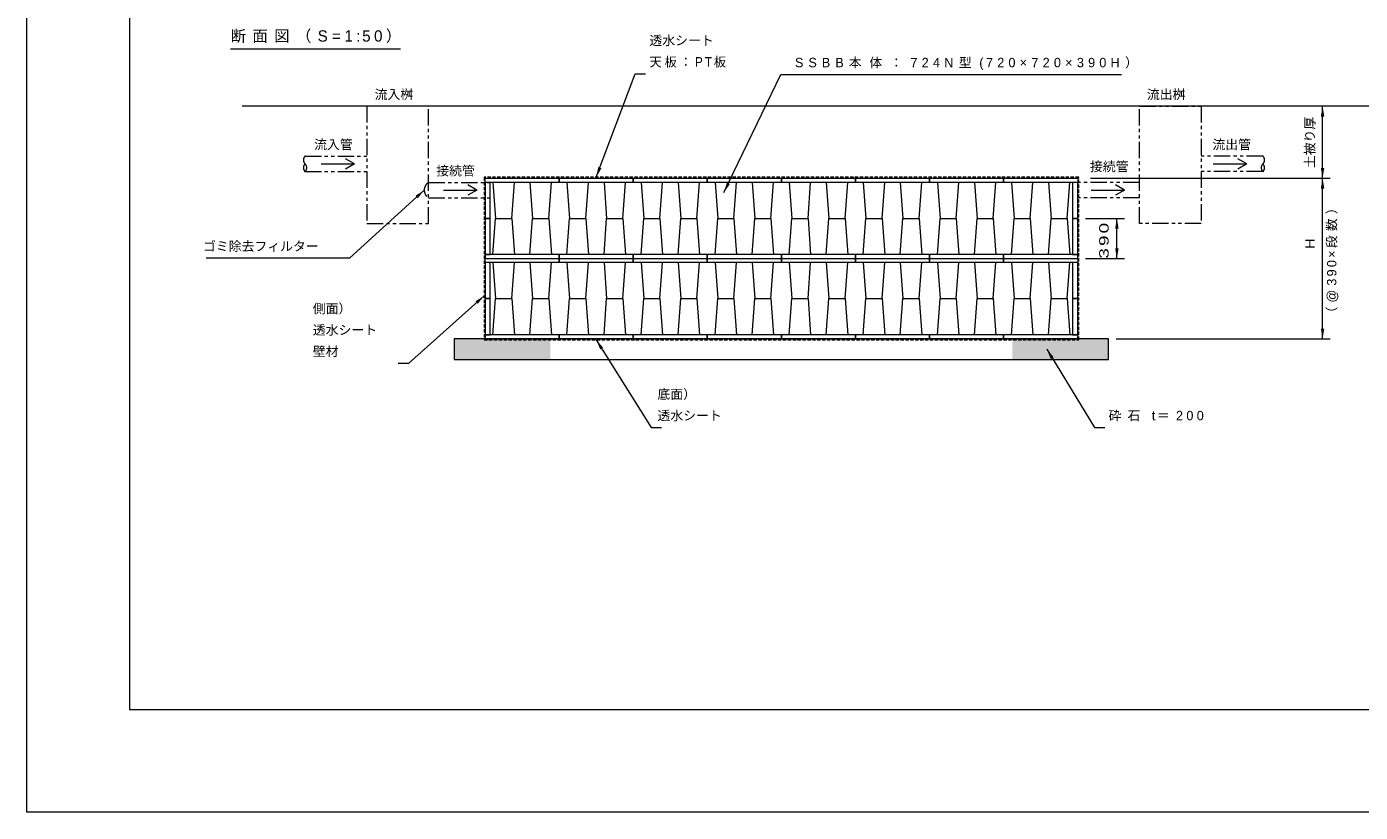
# Model space of a CAD drawing. Units: millimetres, scale not verified. Extents: x 0 to 41050, y -244 to 28700.
# Drawn here: x 0 to 12963, y 0 to 7636 of the extents above; entities that cross this region are included whole.
import ezdxf
from ezdxf.enums import TextEntityAlignment as Align

# ---------------------------------------------------------------- set-up
doc = ezdxf.new("R2010")
doc.units = ezdxf.units.MM
doc.header["$LTSCALE"] = 50
doc.linetypes.add('USER1', pattern=[6.35, 3.175, -0.635, 0.635, -0.635, 0.635, -0.635])
doc.linetypes.add('USER3', pattern=[0.9525, 0.635, -0.3175])
for name, color, linetype, lineweight in [('P01-SSBB本体', 131, 'Continuous', 13), ('P02-SSBB補助部材', 41, 'Continuous', 13), ('P03-附帯工事', 7, 'USER1', 15), ('P04-寸法線', 142, 'Continuous', 13), ('P05-文字注釈', 7, 'Continuous', 20), ('V-nasSTD', 7, 'Continuous', 13)]:
    doc.layers.add(name, color=color, linetype=linetype, lineweight=lineweight)
doc.styles.add('標準ベクトル', font='')
doc.styles.get('標準ベクトル').set_extended_font_data('標準ベクトル')

# ---------------------------------------------------------------- blocks, each defined once
blk = doc.blocks.new('filled_arrow')
at = {"color": 0, "linetype": 'Continuous', "lineweight": -2}
blk.add_solid([(7.5, 1.25), (0, 0), (7.5, -1.25)], dxfattribs=at)

msp = doc.modelspace()

# ---------------------------------------------------------------- hatches: boundary and pattern name
at = {"layer": 'P03-附帯工事'}
for points in [[(5090.52, 4602.39), (4155.86, 4602.39), (4155.86, 4402.39), (5090.52, 4402.39)], [(10515.86, 4602.39), (9581.2, 4602.39), (9581.2, 4402.39), (10515.86, 4402.39)]]:
    msp.add_hatch(color=256, dxfattribs=at).paths.add_polyline_path(points)

# ---------------------------------------------------------------- linework, layer by layer
at = {"layer": 'P01-SSBB本体'}
for points in [[(4455.86, 6162.39), (5175.86, 6162.39), (5175.86, 6122.39), (4455.86, 6122.39)], [(5175.86, 6162.39), (5895.86, 6162.39), (5895.86, 6122.39), (5175.86, 6122.39)], [(5895.86, 6162.39), (6615.86, 6162.39), (6615.86, 6122.39), (5895.86, 6122.39)], [(6615.86, 6162.39), (7335.86, 6162.39), (7335.86, 6122.39), (6615.86, 6122.39)], [(7335.86, 6162.39), (8055.86, 6162.39), (8055.86, 6122.39), (7335.86, 6122.39)], [(8055.86, 6162.39), (8775.86, 6162.39), (8775.86, 6122.39), (8055.86, 6122.39)], [(8775.86, 6162.39), (9495.86, 6162.39), (9495.86, 6122.39), (8775.86, 6122.39)], [(9495.86, 6162.39), (10215.86, 6162.39), (10215.86, 6122.39), (9495.86, 6122.39)], [(4455.86, 5382.39), (5175.86, 5382.39), (5175.86, 5422.39), (4455.86, 5422.39)], [(4455.86, 5382.39), (5175.86, 5382.39), (5175.86, 5342.39), (4455.86, 5342.39)], [(5175.86, 5382.39), (5895.86, 5382.39), (5895.86, 5422.39), (5175.86, 5422.39)], [(5175.86, 5382.39), (5895.86, 5382.39), (5895.86, 5342.39), (5175.86, 5342.39)], [(5895.86, 5382.39), (6615.86, 5382.39), (6615.86, 5422.39), (5895.86, 5422.39)], [(5895.86, 5382.39), (6615.86, 5382.39), (6615.86, 5342.39), (5895.86, 5342.39)], [(6615.86, 5382.39), (7335.86, 5382.39), (7335.86, 5422.39), (6615.86, 5422.39)], [(6615.86, 5382.39), (7335.86, 5382.39), (7335.86, 5342.39), (6615.86, 5342.39)], [(7335.86, 5382.39), (8055.86, 5382.39), (8055.86, 5422.39), (7335.86, 5422.39)], [(7335.86, 5382.39), (8055.86, 5382.39), (8055.86, 5342.39), (7335.86, 5342.39)], [(8055.86, 5382.39), (8775.86, 5382.39), (8775.86, 5422.39), (8055.86, 5422.39)], [(8055.86, 5382.39), (8775.86, 5382.39), (8775.86, 5342.39), (8055.86, 5342.39)], [(8775.86, 5382.39), (9495.86, 5382.39), (9495.86, 5422.39), (8775.86, 5422.39)], [(8775.86, 5382.39), (9495.86, 5382.39), (9495.86, 5342.39), (8775.86, 5342.39)], [(9495.86, 5382.39), (10215.86, 5382.39), (10215.86, 5422.39), (9495.86, 5422.39)], [(9495.86, 5382.39), (10215.86, 5382.39), (10215.86, 5342.39), (9495.86, 5342.39)], [(4455.86, 4602.39), (5175.86, 4602.39), (5175.86, 4642.39), (4455.86, 4642.39)], [(5175.86, 4602.39), (5895.86, 4602.39), (5895.86, 4642.39), (5175.86, 4642.39)], [(5895.86, 4602.39), (6615.86, 4602.39), (6615.86, 4642.39), (5895.86, 4642.39)], [(6615.86, 4602.39), (7335.86, 4602.39), (7335.86, 4642.39), (6615.86, 4642.39)], [(7335.86, 4602.39), (8055.86, 4602.39), (8055.86, 4642.39), (7335.86, 4642.39)], [(8055.86, 4602.39), (8775.86, 4602.39), (8775.86, 4642.39), (8055.86, 4642.39)], [(8775.86, 4602.39), (9495.86, 4602.39), (9495.86, 4642.39), (8775.86, 4642.39)], [(9495.86, 4602.39), (10215.86, 4602.39), (10215.86, 4642.39), (9495.86, 4642.39)]]:
    msp.add_lwpolyline(points, close=True, dxfattribs=at)
for points in [[(4531.6, 6122.39), (4557.38, 5772.39), (4714.34, 5772.39), (4740.12, 6122.39)], [(4891.6, 6122.39), (4917.38, 5772.39), (5074.34, 5772.39), (5100.12, 6122.39)], [(5251.6, 6122.39), (5277.38, 5772.39), (5434.34, 5772.39), (5460.12, 6122.39)], [(5611.6, 6122.39), (5637.38, 5772.39), (5794.34, 5772.39), (5820.12, 6122.39)], [(5971.6, 6122.39), (5997.38, 5772.39), (6154.34, 5772.39), (6180.12, 6122.39)], [(6331.6, 6122.39), (6357.38, 5772.39), (6514.34, 5772.39), (6540.12, 6122.39)], [(6691.6, 6122.39), (6717.38, 5772.39), (6874.34, 5772.39), (6900.12, 6122.39)], [(7051.6, 6122.39), (7077.38, 5772.39), (7234.34, 5772.39), (7260.12, 6122.39)], [(7411.6, 6122.39), (7437.38, 5772.39), (7594.34, 5772.39), (7620.12, 6122.39)], [(7771.6, 6122.39), (7797.38, 5772.39), (7954.34, 5772.39), (7980.12, 6122.39)], [(8131.6, 6122.39), (8157.38, 5772.39), (8314.34, 5772.39), (8340.12, 6122.39)], [(8491.6, 6122.39), (8517.38, 5772.39), (8674.34, 5772.39), (8700.12, 6122.39)], [(8851.6, 6122.39), (8877.38, 5772.39), (9034.34, 5772.39), (9060.12, 6122.39)], [(9211.6, 6122.39), (9237.38, 5772.39), (9394.34, 5772.39), (9420.12, 6122.39)], [(9571.6, 6122.39), (9597.38, 5772.39), (9754.34, 5772.39), (9780.12, 6122.39)], [(9931.6, 6122.39), (9957.38, 5772.39), (10114.34, 5772.39), (10140.12, 6122.39)], [(4531.6, 5422.39), (4557.38, 5772.39), (4714.34, 5772.39), (4740.12, 5422.39)], [(4891.6, 5422.39), (4917.38, 5772.39), (5074.34, 5772.39), (5100.12, 5422.39)], [(5251.6, 5422.39), (5277.38, 5772.39), (5434.34, 5772.39), (5460.12, 5422.39)], [(5611.6, 5422.39), (5637.38, 5772.39), (5794.34, 5772.39), (5820.12, 5422.39)], [(5971.6, 5422.39), (5997.38, 5772.39), (6154.34, 5772.39), (6180.12, 5422.39)], [(6331.6, 5422.39), (6357.38, 5772.39), (6514.34, 5772.39), (6540.12, 5422.39)], [(6691.6, 5422.39), (6717.38, 5772.39), (6874.34, 5772.39), (6900.12, 5422.39)], [(7051.6, 5422.39), (7077.38, 5772.39), (7234.34, 5772.39), (7260.12, 5422.39)], [(7411.6, 5422.39), (7437.38, 5772.39), (7594.34, 5772.39), (7620.12, 5422.39)], [(7771.6, 5422.39), (7797.38, 5772.39), (7954.34, 5772.39), (7980.12, 5422.39)], [(8131.6, 5422.39), (8157.38, 5772.39), (8314.34, 5772.39), (8340.12, 5422.39)], [(8491.6, 5422.39), (8517.38, 5772.39), (8674.34, 5772.39), (8700.12, 5422.39)], [(8851.6, 5422.39), (8877.38, 5772.39), (9034.34, 5772.39), (9060.12, 5422.39)], [(9211.6, 5422.39), (9237.38, 5772.39), (9394.34, 5772.39), (9420.12, 5422.39)], [(9571.6, 5422.39), (9597.38, 5772.39), (9754.34, 5772.39), (9780.12, 5422.39)], [(9931.6, 5422.39), (9957.38, 5772.39), (10114.34, 5772.39), (10140.12, 5422.39)], [(4531.6, 5342.39), (4557.38, 4992.39), (4714.34, 4992.39), (4740.12, 5342.39)], [(4891.6, 5342.39), (4917.38, 4992.39), (5074.34, 4992.39), (5100.12, 5342.39)], [(5251.6, 5342.39), (5277.38, 4992.39), (5434.34, 4992.39), (5460.12, 5342.39)], [(5611.6, 5342.39), (5637.38, 4992.39), (5794.34, 4992.39), (5820.12, 5342.39)], [(5971.6, 5342.39), (5997.38, 4992.39), (6154.34, 4992.39), (6180.12, 5342.39)], [(6331.6, 5342.39), (6357.38, 4992.39), (6514.34, 4992.39), (6540.12, 5342.39)], [(6691.6, 5342.39), (6717.38, 4992.39), (6874.34, 4992.39), (6900.12, 5342.39)], [(7051.6, 5342.39), (7077.38, 4992.39), (7234.34, 4992.39), (7260.12, 5342.39)], [(7411.6, 5342.39), (7437.38, 4992.39), (7594.34, 4992.39), (7620.12, 5342.39)], [(7771.6, 5342.39), (7797.38, 4992.39), (7954.34, 4992.39), (7980.12, 5342.39)], [(8131.6, 5342.39), (8157.38, 4992.39), (8314.34, 4992.39), (8340.12, 5342.39)], [(8491.6, 5342.39), (8517.38, 4992.39), (8674.34, 4992.39), (8700.12, 5342.39)], [(8851.6, 5342.39), (8877.38, 4992.39), (9034.34, 4992.39), (9060.12, 5342.39)], [(9211.6, 5342.39), (9237.38, 4992.39), (9394.34, 4992.39), (9420.12, 5342.39)], [(9571.6, 5342.39), (9597.38, 4992.39), (9754.34, 4992.39), (9780.12, 5342.39)], [(9931.6, 5342.39), (9957.38, 4992.39), (10114.34, 4992.39), (10140.12, 5342.39)], [(4531.6, 4642.39), (4557.38, 4992.39), (4714.34, 4992.39), (4740.12, 4642.39)], [(4891.6, 4642.39), (4917.38, 4992.39), (5074.34, 4992.39), (5100.12, 4642.39)], [(5251.6, 4642.39), (5277.38, 4992.39), (5434.34, 4992.39), (5460.12, 4642.39)], [(5611.6, 4642.39), (5637.38, 4992.39), (5794.34, 4992.39), (5820.12, 4642.39)], [(5971.6, 4642.39), (5997.38, 4992.39), (6154.34, 4992.39), (6180.12, 4642.39)], [(6331.6, 4642.39), (6357.38, 4992.39), (6514.34, 4992.39), (6540.12, 4642.39)], [(6691.6, 4642.39), (6717.38, 4992.39), (6874.34, 4992.39), (6900.12, 4642.39)], [(7051.6, 4642.39), (7077.38, 4992.39), (7234.34, 4992.39), (7260.12, 4642.39)], [(7411.6, 4642.39), (7437.38, 4992.39), (7594.34, 4992.39), (7620.12, 4642.39)], [(7771.6, 4642.39), (7797.38, 4992.39), (7954.34, 4992.39), (7980.12, 4642.39)], [(8131.6, 4642.39), (8157.38, 4992.39), (8314.34, 4992.39), (8340.12, 4642.39)], [(8491.6, 4642.39), (8517.38, 4992.39), (8674.34, 4992.39), (8700.12, 4642.39)], [(8851.6, 4642.39), (8877.38, 4992.39), (9034.34, 4992.39), (9060.12, 4642.39)], [(9211.6, 4642.39), (9237.38, 4992.39), (9394.34, 4992.39), (9420.12, 4642.39)], [(9571.6, 4642.39), (9597.38, 4992.39), (9754.34, 4992.39), (9780.12, 4642.39)], [(9931.6, 4642.39), (9957.38, 4992.39), (10114.34, 4992.39), (10140.12, 4642.39)]]:
    msp.add_lwpolyline(points, dxfattribs=at)
at = {"layer": 'P02-SSBB補助部材', "linetype": 'USER3'}
msp.add_lwpolyline([(4445.86, 4592.39), (10225.86, 4592.39), (10225.86, 6172.39), (4445.86, 6172.39)], close=True, dxfattribs=at)
at = {"layer": 'P02-SSBB補助部材'}
for points in [[(4455.86, 5772.39), (4505.86, 5772.39), (4505.86, 6122.39), (4455.86, 6122.39)], [(10165.86, 5772.39), (10215.86, 5772.39), (10215.86, 6122.39), (10165.86, 6122.39)], [(4455.86, 5422.39), (4505.86, 5422.39), (4505.86, 5772.39), (4455.86, 5772.39)], [(10165.86, 5422.39), (10215.86, 5422.39), (10215.86, 5772.39), (10165.86, 5772.39)], [(4455.86, 4992.39), (4505.86, 4992.39), (4505.86, 5342.39), (4455.86, 5342.39)], [(10165.86, 4992.39), (10215.86, 4992.39), (10215.86, 5342.39), (10165.86, 5342.39)], [(4455.86, 4642.39), (4505.86, 4642.39), (4505.86, 4992.39), (4455.86, 4992.39)], [(10165.86, 4642.39), (10215.86, 4642.39), (10215.86, 4992.39), (10165.86, 4992.39)]]:
    msp.add_lwpolyline(points, close=True, dxfattribs=at)
at = {"layer": 'P03-附帯工事', "linetype": 'Continuous', "lineweight": 13}
msp.add_line((13774.92, 6862.39), (2094.26, 6862.39), dxfattribs=at)
at = {"layer": 'P03-附帯工事'}
for p, q in [((2705.86, 6377.39), (3305.86, 6377.39)), ((12015.86, 6377.39), (11415.86, 6377.39)), ((2705.86, 6227.39), (3305.86, 6227.39)), ((12015.86, 6227.39), (11415.86, 6227.39)), ((3905.86, 6122.39), (4505.86, 6122.39)), ((10815.86, 6122.39), (10215.86, 6122.39)), ((3905.86, 5972.39), (4505.86, 5972.39)), ((10815.86, 5972.39), (10215.86, 5972.39))]:
    msp.add_line(p, q, dxfattribs=at)
for points in [[(3305.86, 5722.39), (3905.86, 5722.39), (3905.86, 6862.39), (3305.86, 6862.39)], [(11415.86, 5722.39), (10815.86, 5722.39), (10815.86, 6862.39), (11415.86, 6862.39)]]:
    msp.add_lwpolyline(points, close=True, dxfattribs=at)
at = {"layer": 'P03-附帯工事', "color": 2, "linetype": 'Continuous', "lineweight": 13}
for points in [[(2862.15, 6302.39), (3187.71, 6302.39), (3100.23, 6353.06)], [(11534.01, 6302.39), (11859.57, 6302.39), (11772.09, 6353.06)], [(2862.15, 6302.39), (3187.71, 6302.39), (3100.23, 6251.73)], [(11534.01, 6302.39), (11859.57, 6302.39), (11772.09, 6251.73)], [(4050.29, 6047.39), (4375.85, 6047.39), (4288.37, 6098.06)], [(10345.87, 6047.39), (10671.43, 6047.39), (10583.95, 6098.06)], [(4050.29, 6047.39), (4375.85, 6047.39), (4288.37, 5996.73)], [(10345.87, 6047.39), (10671.43, 6047.39), (10583.95, 5996.73)]]:
    msp.add_lwpolyline(points, dxfattribs=at)
at = {"layer": 'P03-附帯工事', "linetype": 'Continuous', "lineweight": 13}
msp.add_lwpolyline([(4155.86, 4402.39), (10515.86, 4402.39), (10515.86, 4602.39), (4155.86, 4602.39)], close=True, dxfattribs=at)
at = {"layer": 'P03-附帯工事'}
for centre, radius, start, end in [((2740, 6339.89), 50.72, 132.3169, 227.6831), ((11981.72, 6339.89), 50.72, 312.3169, 47.6831), ((2740, 6264.89), 50.72, 132.3169, 227.6831), ((2671.72, 6264.89), 50.72, 312.3169, 47.6831), ((12050, 6264.89), 50.72, 132.3169, 227.6831), ((11981.72, 6264.89), 50.72, 312.3169, 47.6831), ((3952.44, 6047.39), 88.29, 121.8417, 238.1583)]:
    msp.add_arc(centre, radius, start, end, dxfattribs=at)
at = {"layer": 'P04-寸法線'}
for p, q in [((12595.96, 6162.39), (12595.96, 6862.39)), ((10340.86, 6162.39), (12670.96, 6162.39)), ((10340.86, 6162.39), (12670.96, 6162.39)), ((12595.96, 4602.39), (12595.96, 6162.39)), ((10290.86, 5772.39), (10671.61, 5772.39)), ((10596.61, 5382.39), (10596.61, 5772.39)), ((10290.86, 5382.39), (10671.61, 5382.39)), ((10590.86, 4602.39), (12670.96, 4602.39))]:
    msp.add_line(p, q, dxfattribs=at)
for points in [[(5535.86, 6172.39), (5915.38, 7177.24), (6015.38, 7177.24)], [(6777.21, 6024.06), (7329.95, 7170.35), (7429.95, 7170.35), (10641.85, 7170.35)], [(3864.15, 6047.39), (3136.78, 5385.83), (3036.78, 5385.83), (1745.11, 5385.83)], [(4447.86, 5021.21), (3711.82, 4363.27), (3611.82, 4363.27)], [(5535.86, 4592.39), (6071.55, 3739.37), (6171.55, 3739.37)], [(9916.16, 4500.29), (10377.89, 3739.37), (10477.89, 3739.37)]]:
    msp.add_lwpolyline(points, dxfattribs=at)
at = {"layer": 'P05-文字注釈'}
msp.add_line((1982.49, 7420.67), (3632.49, 7420.67), dxfattribs=at)
msp.add_lwpolyline([(0, 14850), (21000, 14850), (21000, 0), (0, 0)], close=True, dxfattribs=at)
at = {"layer": 'V-nasSTD'}
for p, q in [((1000, 28700), (1000, 1000)), ((1000, 1000), (41050, 1000))]:
    msp.add_line(p, q, dxfattribs=at)

# ---------------------------------------------------------------- block references
at = {"layer": 'P04-寸法線', "xscale": 13.3, "yscale": 13.3}
for p, rotation in [((12595.96, 6862.39), 270), ((5535.86, 6172.39), 69.3), ((12595.96, 6162.39), 90), ((6777.21, 6024.06), 64.3), ((12595.96, 6162.39), 270), ((3864.15, 6047.39), 222.3), ((10596.61, 5772.39), 270), ((10596.61, 5382.39), 90), ((4447.86, 5021.21), 221.8), ((12595.96, 4602.39), 90), ((5535.86, 4592.39), 302.1), ((9916.16, 4500.29), 301.3)]:
    msp.add_blockref('filled_arrow', p, dxfattribs=dict(at, rotation=rotation))

# ---------------------------------------------------------------- texts
at = {"layer": 'P04-寸法線', "color": 7, "style": '標準ベクトル'}
for s, p in [('透水シート', (6052.88, 7548.07)), ('ゴミ除去フィルター', (1713.56, 5548.33)), ('側面）', (2780.99, 4942.44)), ('透水シート', (2780.99, 4734.1)), ('壁材', (2780.99, 4525.77)), ('底面）', (6131, 4110.2)), ('透水シート', (6131, 3901.87))]:
    msp.add_text(s, height=91.64, dxfattribs=at).set_placement(p, align=Align.TOP_LEFT)
at = {"layer": 'P04-寸法線', "style": '標準ベクトル'}
msp.add_text('土被り厚', height=91.64, rotation=90, dxfattribs=at).set_placement((12425.85, 6511.12), align=Align.TOP_CENTER)
at = {"layer": 'P04-寸法線', "style": '標準ベクトル', "width": 1.15}
msp.add_text('H', height=91.64, rotation=90, dxfattribs=at).set_placement((12428.79, 5527.95), align=Align.TOP_CENTER)
at = {"layer": 'P04-寸法線', "color": 7, "char_height": 91.64, "attachment_point": 1, "style": '標準ベクトル'}
for s, insert in [('\\T1.24;\\W0.95;天板：PT板', (6052.88, 7339.74)), ('\\T1.6;SSBB本体：724N型(720×720×390H）', (7467.45, 7332.85)), ('\\T1.48;砕石\\~t＝200', (10515.39, 3901.87))]:
    msp.add_mtext(s, dxfattribs=dict(at, insert=insert))
at = {"layer": 'P04-寸法線', "insert": (10424.72, 5565.35), "char_height": 91.64, "attachment_point": 2, "rotation": 90, "style": '標準ベクトル'}
msp.add_mtext('\\T1.2;\\W1.5;390', dxfattribs=at)
at = {"layer": 'P05-文字注釈', "style": '標準ベクトル'}
for s, p in [('流入桝', (3381.82, 7023.34)), ('流出桝', (10887.97, 7023.34)), ('流入管', (2793.97, 6536.21)), ('流出管', (11525.4, 6536.21)), ('接続管', (3981.02, 6281.21)), ('接続管', (10334.66, 6322.55))]:
    msp.add_text(s, height=91.64, dxfattribs=at).set_placement(p, align=Align.TOP_LEFT)
at = {"layer": 'P05-文字注釈', "insert": (1982.49, 7600.67), "char_height": 110, "attachment_point": 1, "style": '標準ベクトル'}
msp.add_mtext('\\T1.41;断面図（S=1:50）', dxfattribs=at)
at = {"layer": 'P05-文字注釈', "insert": (12638.67, 4789.73), "char_height": 91.64, "attachment_point": 1, "rotation": 90, "style": '標準ベクトル'}
msp.add_mtext('\\T1.32;（@390×段数）', dxfattribs=at)

doc.saveas('drawing.dxf')
